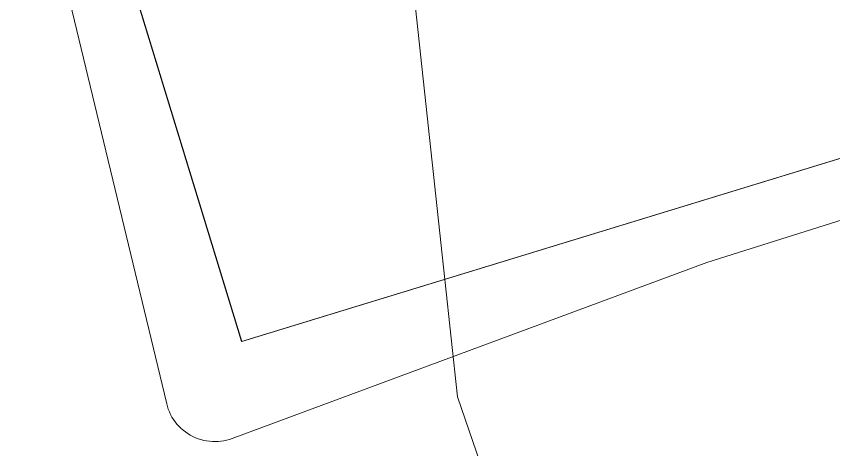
# Model space of a CAD drawing. Header units: metres. Extents: x 0 to 551036, y 0 to 1845929.
# Drawn here: x 547430.16 to 547451.92, y 1841858.21 to 1841869.74 of the extents above; entities that cross this region are included whole.
import ezdxf

# ---------------------------------------------------------------- set-up
doc = ezdxf.new("R2010")
doc.units = ezdxf.units.M
doc.header["$MEASUREMENT"] = 0
doc.linetypes.add('DGN Style 2', pattern=[126.567841, 75.940705, -50.627136])
for name, color, linetype, lineweight in [('_0', 7, 'Continuous', 0), ('C-TINN-BNDY', 7, 'Continuous', 0), ('Level 1', 7, 'Continuous', 0), ('Level 10', 7, 'Continuous', 0), ('Level 30', 7, 'Continuous', 0), ('Level 61', 7, 'Continuous', 0)]:
    doc.layers.add(name, color=color, linetype=linetype, lineweight=lineweight)

# ---------------------------------------------------------------- blocks, each defined once
blk = doc.blocks.new('Substation')
at = {"layer": 'Level 61', "color": 4, "elevation": 0, "flags": 128}
blk.add_lwpolyline([(3139659.324, 2123583.794), (3139659.324, 2123395.794), (3138439.324, 2123395.794), (3138439.324, 2124608.804), (3139659.324, 2124608.804), (3139659.324, 2123643.794)], dxfattribs=at)

msp = doc.modelspace()

# ---------------------------------------------------------------- linework, layer by layer
at = {"layer": 'C-TINN-BNDY', "color": 34, "linetype": 'Continuous', "lineweight": 13, "flags": 128}
msp.add_lwpolyline([(547462.21444, 1841867.49566), (547448.53568, 1841863.18749), (547435.89966, 1841858.50469), (547435.82816, 1841858.48022), (547435.75515, 1841858.45983), (547435.68088, 1841858.44365), (547435.6056, 1841858.43176), (547435.52958, 1841858.42423), (547435.45309, 1841858.42113), (547435.37639, 1841858.4225), (547435.29977, 1841858.42834), (547435.2235, 1841858.43867), (547435.14787, 1841858.45347), (547435.07315, 1841858.47269), (547434.99962, 1841858.49629), (547434.92756, 1841858.52418), (547434.85723, 1841858.55626), (547434.78889, 1841858.59243), (547434.7228, 1841858.63256), (547434.6592, 1841858.67648), (547434.59832, 1841858.72404), (547434.54037, 1841858.77505), (547434.48557, 1841858.82933), (547434.4341, 1841858.88665), (547434.38614, 1841858.94681), (547434.34185, 1841859.00956), (547434.30136, 1841859.07467), (547434.26481, 1841859.14189), (547434.2323, 1841859.21096), (547434.20392, 1841859.28163), (547434.17973, 1841859.35363), (547434.15978, 1841859.42669), (547434.15978, 1841859.42669), (547431.16916, 1841871.87051)], dxfattribs=at)

# ---------------------------------------------------------------- next in the draw order: block references
at = {"layer": '_0', "xscale": 0.1, "yscale": 0.1, "zscale": 0.1, "rotation": 107.0123114188912}
msp.add_blockref('Substation', (842423.72785, 1603911.5666), dxfattribs=at)

# ---------------------------------------------------------------- next in the draw order: linework, layer by layer
at = {"layer": 'Level 1', "color": 7, "linetype": 'DGN Style 2', "flags": 128}
msp.add_lwpolyline([(547549.65226, 1841897.89963), (547515.12807, 1842010.73616), (547402.95994, 1841976.41657), (547437.48403, 1841863.58004), (547549.65226, 1841897.89963)], close=True, dxfattribs=at)
at = {"layer": 'Level 10', "color": 5, "linetype": 'Continuous', "lineweight": 0, "flags": 128}
msp.add_lwpolyline([(547440.24, 1841924.51), (547434.31, 1841912.49), (547437.98, 1841895.94), (547441.5627, 1841862.7364), (547441.9, 1841859.61), (547446.57, 1841846.02)], dxfattribs=at)
at = {"layer": 'Level 30', "color": 1, "flags": 128}
msp.add_lwpolyline([(547552.1499, 1841896.5723), (547516.4554, 1842013.2338), (547400.4623, 1841977.7439), (547436.1567, 1841861.0824), (547552.1499, 1841896.5723)], dxfattribs=at)

doc.saveas('drawing.dxf')
